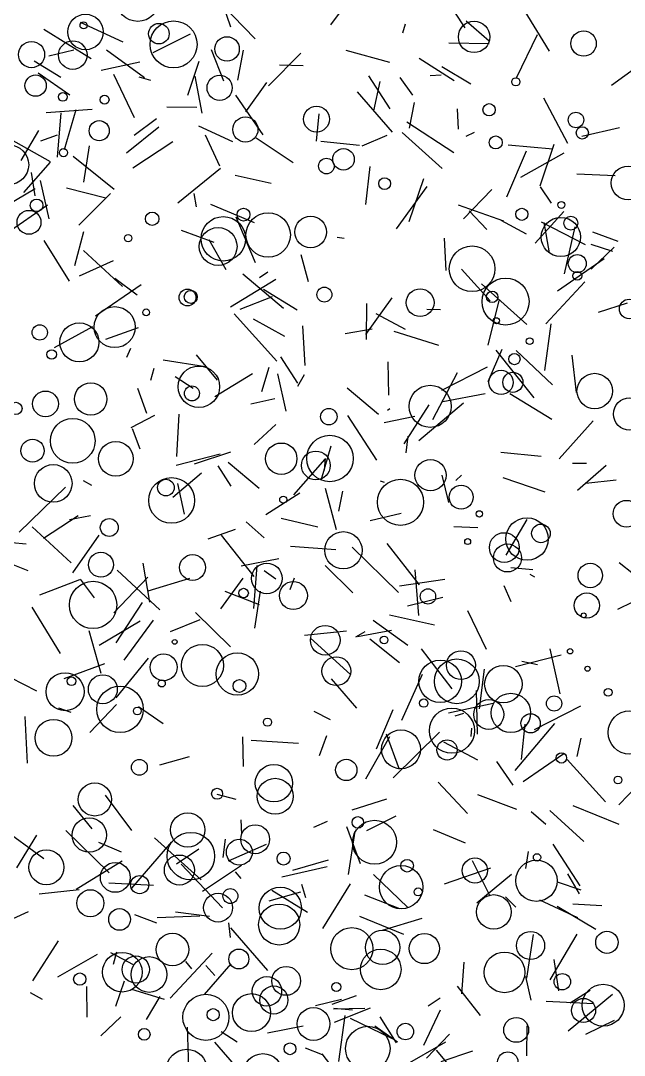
# Model space of a CAD drawing. Header units: millimetres. Extents: x -15 to 2017, y -16 to 2019.
# Drawn here: x 1556.1 to 1810.2, y 1297.8 to 1733.7 of the extents above; entities that cross this region are included whole.
import ezdxf

# ---------------------------------------------------------------- set-up
doc = ezdxf.new("R2010")
doc.units = ezdxf.units.MM

msp = doc.modelspace()

# ---------------------------------------------------------------- linework, layer by layer
at = {"color": 168}
for p, q in [((1699.81, 1749.99), (1686.54, 1731.88)), ((1709.18, 1539.13), (1707.49, 1539.71)), ((1776.89, 1535.12), (1759.18, 1541.15))]:
    msp.add_line(p, q, dxfattribs=at)
at = {"color": 163}
for p, q in [((1743.26, 1730.7), (1731.71, 1748.17)), ((1567.97, 1718.87), (1578.42, 1721.45)), ((1638.94, 1582.28), (1630.03, 1592.98))]:
    msp.add_line(p, q, dxfattribs=at)
at = {"color": 131}
for p, q in [((1654.79, 1725.99), (1640.78, 1740.51)), ((1622.72, 1567.89), (1621.65, 1550.02)), ((1644.63, 1537.52), (1639.17, 1546.19)), ((1695.78, 1316.81), (1687.85, 1317.52))]:
    msp.add_line(p, q, dxfattribs=at)
at = {"color": 244}
for p, q in [((1640.99, 1740.97), (1644.47, 1731.1)), ((1760.45, 1508.5), (1769.25, 1523.51)), ((1627.2, 1498.69), (1609.59, 1493.39)), ((1693.21, 1394.25), (1698.94, 1378.62))]:
    msp.add_line(p, q, dxfattribs=at)
at = {"color": 101}
for p, q in [((1766.8, 1740.02), (1778.56, 1720.9)), ((1796.04, 1639.58), (1805.26, 1636.57))]:
    msp.add_line(p, q, dxfattribs=at)
at = {"color": 141}
for p, q in [((1599.2, 1724.69), (1581.33, 1732.9)), ((1556.34, 1674.82), (1563.69, 1687.49))]:
    msp.add_line(p, q, dxfattribs=at)
at = {"color": 49}
msp.add_line((1716.94, 1728.64), (1718.09, 1732.43), dxfattribs=at)
at = {"color": 121}
for p, q in [((1743.66, 1733.61), (1753.3, 1725.14)), ((1640.53, 1516.88), (1654.26, 1499.48))]:
    msp.add_line(p, q, dxfattribs=at)
at = {"color": 91}
for p, q in [((1565.88, 1730.06), (1585.74, 1717.7)), ((1677.24, 1623.65), (1674.22, 1635.04)), ((1736.18, 1442.12), (1754.92, 1446.14))]:
    msp.add_line(p, q, dxfattribs=at)
at = {"color": 239}
for p, q in [((1611.88, 1720.31), (1627.63, 1728.12)), ((1802.27, 1404.65), (1786.13, 1422.49))]:
    msp.add_line(p, q, dxfattribs=at)
at = {"color": 236}
for p, q in [((1764.77, 1709.63), (1773.7, 1727.88)), ((1617.59, 1697.42), (1630.24, 1697.25))]:
    msp.add_line(p, q, dxfattribs=at)
at = {"color": 241}
for p, q in [((1582.6, 1722.94), (1581.97, 1723.92)), ((1693.49, 1579.07), (1706.7, 1567.96)), ((1730.23, 1479.01), (1711.28, 1483.26)), ((1571.66, 1330.93), (1588.45, 1340.48))]:
    msp.add_line(p, q, dxfattribs=at)
at = {"color": 181}
for p, q in [((1753.24, 1723.97), (1736.3, 1724.15)), ((1602.27, 1595.52), (1600.64, 1591.81))]:
    msp.add_line(p, q, dxfattribs=at)
at = {"color": 64}
for p, q in [((1592.24, 1721.41), (1608.2, 1709.81)), ((1603.29, 1671.68), (1620.18, 1682.75))]:
    msp.add_line(p, q, dxfattribs=at)
at = {"color": 230}
for p, q in [((1641.65, 1708.25), (1636.46, 1721.42)), ((1695.69, 1401.26), (1710.25, 1405.89))]:
    msp.add_line(p, q, dxfattribs=at)
at = {"color": 45}
for p, q in [((1649.74, 1721.23), (1647.29, 1708.7)), ((1790.51, 1535.86), (1802.55, 1546.43))]:
    msp.add_line(p, q, dxfattribs=at)
at = {"color": 188}
for p, q in [((1660.42, 1706.2), (1673.98, 1720.02)), ((1586.1, 1537.92), (1582.51, 1539.86)), ((1588.91, 1516.92), (1577.9, 1501.04))]:
    msp.add_line(p, q, dxfattribs=at)
at = {"color": 242}
for p, q in [((1692.96, 1721.34), (1711.38, 1716.28)), ((1663.51, 1624.63), (1644.43, 1612.93)), ((1705.99, 1548.61), (1693.76, 1567.29))]:
    msp.add_line(p, q, dxfattribs=at)
at = {"color": 126}
for p, q in [((1738.58, 1708.42), (1723.79, 1717.83)), ((1697.69, 1703.74), (1712.47, 1686.74))]:
    msp.add_line(p, q, dxfattribs=at)
at = {"color": 23}
for p, q in [((1804.8, 1706.59), (1822.72, 1719.62)), ((1580.9, 1626.14), (1595.14, 1632.62)), ((1712.28, 1616.89), (1701.22, 1601.52))]:
    msp.add_line(p, q, dxfattribs=at)
at = {"color": 48}
for p, q in [((1573.05, 1709.72), (1561.81, 1716.69)), ((1723.74, 1556.86), (1742.55, 1572.76)), ((1656.91, 1493.38), (1654.54, 1477.83)), ((1577.32, 1442.25), (1572.08, 1443.99))]:
    msp.add_line(p, q, dxfattribs=at)
at = {"color": 18}
for p, q in [((1589.92, 1712.88), (1606.26, 1716.35)), ((1563.43, 1711.71), (1576.81, 1702.48)), ((1629.35, 1710.37), (1632.3, 1694.75)), ((1769.14, 1330.3), (1771.9, 1348.77))]:
    msp.add_line(p, q, dxfattribs=at)
at = {"color": 39}
for p, q in [((1626.5, 1702.35), (1631.21, 1716.69)), ((1704.05, 1603.72), (1692.69, 1601.82)), ((1686.49, 1439.17), (1679.6, 1442.7))]:
    msp.add_line(p, q, dxfattribs=at)
at = {"color": 160}
for p, q in [((1665.01, 1715.05), (1674.95, 1714.82)), ((1549.94, 1505.67), (1559.12, 1502.08)), ((1618.98, 1321.82), (1636.62, 1340.9))]:
    msp.add_line(p, q, dxfattribs=at)
at = {"color": 212}
for p, q in [((1745.52, 1707), (1733.38, 1714.28)), ((1711.44, 1570.19), (1710.54, 1569.45)), ((1748.46, 1433.14), (1747.99, 1451.5))]:
    msp.add_line(p, q, dxfattribs=at)
at = {"color": 84}
for p, q in [((1595.2, 1711.17), (1603.89, 1692.88)), ((1602.94, 1368.28), (1619.78, 1387.68))]:
    msp.add_line(p, q, dxfattribs=at)
at = {"color": 7}
for p, q in [((1610.86, 1708.46), (1605.95, 1709.85)), ((1769.2, 1310.17), (1769.02, 1297.6))]:
    msp.add_line(p, q, dxfattribs=at)
at = {"color": 58}
for p, q in [((1702.44, 1710.5), (1711.48, 1696.49)), ((1657.61, 1577.46), (1660.74, 1587.79))]:
    msp.add_line(p, q, dxfattribs=at)
at = {"color": 243}
for p, q in [((1715.73, 1709.79), (1721.07, 1702.27)), ((1797.24, 1319.52), (1777.3, 1320.53))]:
    msp.add_line(p, q, dxfattribs=at)
at = {"color": 119}
msp.add_line((1728.5, 1710.59), (1733.1, 1710.87), dxfattribs=at)
at = {"color": 156}
msp.add_line((1659.56, 1707.63), (1650.66, 1695.23), dxfattribs=at)
at = {"color": 159}
for p, q in [((1704.73, 1695.77), (1707.44, 1708.12)), ((1676.78, 1357.93), (1661.86, 1367.28)), ((1688.5, 1291.21), (1682.98, 1298.49))]:
    msp.add_line(p, q, dxfattribs=at)
at = {"color": 172}
msp.add_line((1646.56, 1702.27), (1657.96, 1685.66), dxfattribs=at)
at = {"color": 196}
for p, q in [((1776.24, 1701.17), (1786.26, 1682.09)), ((1632.13, 1543.1), (1620.18, 1532.78)), ((1752.16, 1468.81), (1744.33, 1485.1))]:
    msp.add_line(p, q, dxfattribs=at)
at = {"color": 52}
for p, q in [((1566.87, 1695.03), (1586.24, 1696.44)), ((1740.23, 1656.07), (1759.39, 1649.43)), ((1633.88, 1587.89), (1616.01, 1590.67))]:
    msp.add_line(p, q, dxfattribs=at)
at = {"color": 161}
for p, q in [((1574.55, 1679.47), (1579.46, 1696.23)), ((1686.72, 1456.39), (1697.49, 1444.03))]:
    msp.add_line(p, q, dxfattribs=at)
at = {"color": 217}
for p, q in [((1721.79, 1699.18), (1719.64, 1688.47)), ((1695.63, 1511.88), (1715.13, 1492.84))]:
    msp.add_line(p, q, dxfattribs=at)
at = {"color": 124}
for p, q in [((1740.41, 1688.04), (1739.97, 1696.5)), ((1584.1, 1313.88), (1583.97, 1326.83))]:
    msp.add_line(p, q, dxfattribs=at)
at = {"color": 130}
msp.add_line((1573.05, 1694.89), (1571.46, 1676.26), dxfattribs=at)
at = {"color": 240}
for p, q in [((1613.23, 1692.31), (1603.82, 1685.35)), ((1778.73, 1635.92), (1776.42, 1648.6)), ((1671.09, 1533.96), (1684.27, 1548.93)), ((1771.62, 1502.35), (1762.37, 1503.14)), ((1644.46, 1469.94), (1629.62, 1484.36)), ((1675.78, 1301.01), (1683.05, 1298.11))]:
    msp.add_line(p, q, dxfattribs=at)
at = {"color": 123}
msp.add_line((1680.59, 1682.98), (1681.71, 1694.48), dxfattribs=at)
at = {"color": 215}
for p, q in [((1600.62, 1677.98), (1614.27, 1688.97)), ((1646.63, 1651.04), (1654.79, 1631.78)), ((1722.07, 1502.4), (1723.58, 1483.11))]:
    msp.add_line(p, q, dxfattribs=at)
at = {"color": 158}
for p, q in [((1630.94, 1689.44), (1645.2, 1682.79)), ((1701.6, 1599.39), (1701.8, 1614.48)), ((1680.21, 1318.81), (1691.12, 1321.47))]:
    msp.add_line(p, q, dxfattribs=at)
at = {"color": 25}
for p, q in [((1718.63, 1691.08), (1738.38, 1678.2)), ((1641.05, 1359.92), (1623.58, 1378.27))]:
    msp.add_line(p, q, dxfattribs=at)
at = {"color": 216}
for p, q in [((1808.15, 1688.5), (1792.38, 1684.93)), ((1689.27, 1642.54), (1692.3, 1642.02))]:
    msp.add_line(p, q, dxfattribs=at)
at = {"color": 148}
msp.add_line((1568.57, 1674.25), (1552, 1683.7), dxfattribs=at)
at = {"color": 104}
msp.add_line((1571.39, 1685.48), (1564.39, 1682.98), dxfattribs=at)
at = {"color": 107}
for p, q in [((1633.72, 1685.6), (1639.79, 1672.5)), ((1593.85, 1660.9), (1580.56, 1647.58)), ((1717.31, 1348.64), (1698.79, 1356.27))]:
    msp.add_line(p, q, dxfattribs=at)
at = {"color": 247}
for p, q in [((1670.8, 1673.78), (1655.19, 1684.18)), ((1653.92, 1608.06), (1667.19, 1600.76))]:
    msp.add_line(p, q, dxfattribs=at)
at = {"color": 193}
for p, q in [((1682.48, 1682.87), (1698.77, 1681.29)), ((1719.06, 1558.7), (1718.2, 1551.67)), ((1734.58, 1498.31), (1715.51, 1495.42)), ((1627.01, 1423.57), (1614.56, 1420.08))]:
    msp.add_line(p, q, dxfattribs=at)
at = {"color": 90}
for p, q in [((1699.88, 1680.99), (1710.42, 1685.46)), ((1694.82, 1370.12), (1683.09, 1351.28))]:
    msp.add_line(p, q, dxfattribs=at)
at = {"color": 56}
for p, q in [((1716.68, 1686.6), (1733.57, 1671.37)), ((1610.44, 1488.77), (1607.71, 1505.1)), ((1675.52, 1474.85), (1693.21, 1476.58)), ((1734.12, 1429.92), (1748.4, 1422.26)), ((1673.88, 1366.56), (1660.61, 1362.72))]:
    msp.add_line(p, q, dxfattribs=at)
at = {"color": 80}
for p, q in [((1747.01, 1686.6), (1743.53, 1684.85)), ((1734.38, 1642.03), (1734.99, 1628.39)), ((1659.95, 1307.29), (1675.04, 1310.25))]:
    msp.add_line(p, q, dxfattribs=at)
at = {"color": 192}
msp.add_line((1582.7, 1665.61), (1585.02, 1680.93), dxfattribs=at)
at = {"color": 167}
for p, q in [((1768.87, 1678.72), (1760.65, 1659.38)), ((1660.1, 1333.51), (1644.51, 1351.53))]:
    msp.add_line(p, q, dxfattribs=at)
at = {"color": 81}
for p, q in [((1761.35, 1681.36), (1780.17, 1679.69)), ((1729.78, 1392.95), (1743.22, 1387.34))]:
    msp.add_line(p, q, dxfattribs=at)
at = {"color": 134}
for p, q in [((1774.73, 1664.1), (1780.69, 1681.69)), ((1602.9, 1392.56), (1591.8, 1407.46)), ((1685.14, 1377.21), (1666.04, 1372.88))]:
    msp.add_line(p, q, dxfattribs=at)
at = {"color": 113}
for p, q in [((1557.4, 1661.31), (1568.65, 1674.05)), ((1580.88, 1498.1), (1564.01, 1491.7)), ((1748.16, 1362.11), (1762.69, 1374.15))]:
    msp.add_line(p, q, dxfattribs=at)
at = {"color": 204}
for p, q in [((1595.37, 1662.56), (1578.14, 1676.48)), ((1586.27, 1604.74), (1570.11, 1595.85)), ((1603.53, 1335.98), (1594.1, 1341.02))]:
    msp.add_line(p, q, dxfattribs=at)
at = {"color": 164}
for p, q in [((1784.69, 1677.86), (1766.55, 1667.63)), ((1788.09, 1592.8), (1789.88, 1577.03)), ((1565.24, 1321.33), (1560.19, 1324.13))]:
    msp.add_line(p, q, dxfattribs=at)
at = {"color": 88}
for p, q in [((1560.45, 1669.8), (1562, 1659.88)), ((1731.89, 1412.9), (1744.25, 1399.66))]:
    msp.add_line(p, q, dxfattribs=at)
at = {"color": 60}
for p, q in [((1640.25, 1671.45), (1622.24, 1656.81)), ((1658.59, 1502.02), (1663.47, 1498.6))]:
    msp.add_line(p, q, dxfattribs=at)
at = {"color": 180}
msp.add_line((1703.04, 1672.25), (1701.29, 1656.3), dxfattribs=at)
at = {"color": 198}
msp.add_line((1564.28, 1666.3), (1567.91, 1650.24), dxfattribs=at)
at = {"color": 69}
for p, q in [((1646.35, 1668.57), (1661.55, 1665.19)), ((1712.87, 1414.75), (1732.36, 1433.92))]:
    msp.add_line(p, q, dxfattribs=at)
at = {"color": 63}
for p, q in [((1719.62, 1649.06), (1725.86, 1667.22)), ((1691.5, 1535.51), (1689.94, 1527.09)), ((1581.05, 1498.45), (1587.01, 1490.53)), ((1764.97, 1401.31), (1748.56, 1407.5))]:
    msp.add_line(p, q, dxfattribs=at)
at = {"color": 195}
for p, q in [((1806.31, 1668.39), (1790.18, 1669)), ((1610.83, 1582.2), (1612.31, 1587.36)), ((1664.26, 1584.85), (1667.74, 1569.23)), ((1632.03, 1371.7), (1612.45, 1389.47))]:
    msp.add_line(p, q, dxfattribs=at)
at = {"color": 157}
msp.add_line((1562.2, 1662.9), (1542.87, 1651.39), dxfattribs=at)
at = {"color": 1}
for p, q in [((1591.93, 1658.86), (1575.38, 1663.16)), ((1675.48, 1584.43), (1672.67, 1579.54)), ((1712.75, 1443.29), (1705.76, 1426.84))]:
    msp.add_line(p, q, dxfattribs=at)
at = {"color": 27}
msp.add_line((1630.04, 1655.28), (1629.18, 1660.95), dxfattribs=at)
at = {"color": 177}
for p, q in [((1714.26, 1645.95), (1727.14, 1663.78)), ((1808.1, 1394.98), (1788.65, 1402.94))]:
    msp.add_line(p, q, dxfattribs=at)
at = {"color": 184}
for p, q in [((1754.48, 1662.57), (1742.51, 1650.23)), ((1605.18, 1618.02), (1595.68, 1625.09))]:
    msp.add_line(p, q, dxfattribs=at)
at = {"color": 59}
for p, q in [((1779.53, 1656.81), (1774.87, 1663.75)), ((1674.67, 1605.15), (1675.65, 1588.36)), ((1778.85, 1469.07), (1782.99, 1450.1))]:
    msp.add_line(p, q, dxfattribs=at)
at = {"color": 224}
for p, q in [((1636.04, 1656.4), (1654.38, 1648.6)), ((1672.72, 1581.04), (1665.6, 1592.08)), ((1625.1, 1525.82), (1622.24, 1538.78)), ((1719.05, 1360.13), (1704.6, 1373.92)), ((1602.71, 1325.63), (1616.47, 1321.47))]:
    msp.add_line(p, q, dxfattribs=at)
at = {"color": 155}
for p, q in [((1550.44, 1644.25), (1567.41, 1656.13)), ((1648.8, 1396.96), (1649.06, 1391.04))]:
    msp.add_line(p, q, dxfattribs=at)
at = {"color": 176}
for p, q in [((1744.89, 1653.64), (1752.28, 1645.69)), ((1588.78, 1387.61), (1598.41, 1383.51))]:
    msp.add_line(p, q, dxfattribs=at)
at = {"color": 251}
msp.add_line((1772.63, 1639.93), (1784.77, 1653.3), dxfattribs=at)
at = {"color": 171}
msp.add_line((1769.01, 1643.77), (1758.29, 1649.51), dxfattribs=at)
at = {"color": 226}
for p, q in [((1793.83, 1639.32), (1775.32, 1648.75)), ((1745.72, 1432.14), (1746.06, 1435.58)), ((1562.79, 1390.49), (1554.26, 1376.73)), ((1746.08, 1379.9), (1753.59, 1364.98))]:
    msp.add_line(p, q, dxfattribs=at)
at = {"color": 170}
for p, q in [((1578.87, 1630.6), (1582.66, 1644.85)), ((1799.37, 1610.86), (1811.47, 1614.86))]:
    msp.add_line(p, q, dxfattribs=at)
at = {"color": 85}
for p, q in [((1623.57, 1645.37), (1637.41, 1640.41)), ((1681.13, 1520.27), (1665.77, 1523.91))]:
    msp.add_line(p, q, dxfattribs=at)
at = {"color": 238}
for p, q in [((1789.3, 1646.9), (1784.83, 1627.08)), ((1733.86, 1573.26), (1751.63, 1576.62)), ((1762.5, 1488.8), (1759.57, 1495.58)), ((1656.68, 1487.63), (1642.1, 1493.24)), ((1715.57, 1418.2), (1710.11, 1433.14))]:
    msp.add_line(p, q, dxfattribs=at)
at = {"color": 151}
for p, q in [((1807.61, 1640.66), (1796.99, 1644.57)), ((1686.62, 1554.44), (1682.56, 1540.4)), ((1599.68, 1464.26), (1612.04, 1481.2))]:
    msp.add_line(p, q, dxfattribs=at)
at = {"color": 132}
for p, q in [((1576.57, 1624.02), (1565.92, 1641.06)), ((1733.36, 1578.09), (1752.62, 1587.91)), ((1626.86, 1292.85), (1626.33, 1309.72))]:
    msp.add_line(p, q, dxfattribs=at)
at = {"color": 38}
for p, q in [((1635.23, 1641.45), (1642.39, 1628.83)), ((1613.52, 1355.85), (1631.49, 1356.57))]:
    msp.add_line(p, q, dxfattribs=at)
at = {"color": 98}
for p, q in [((1582.5, 1636.83), (1598.88, 1621.71)), ((1543.81, 1461.03), (1562.75, 1451.37))]:
    msp.add_line(p, q, dxfattribs=at)
at = {"color": 221}
msp.add_line((1796.3, 1628.97), (1805.94, 1638.33), dxfattribs=at)
at = {"color": 182}
msp.add_line((1801.72, 1633.34), (1782.08, 1619.69), dxfattribs=at)
at = {"color": 11}
for p, q in [((1666.71, 1612.4), (1649.59, 1626.87)), ((1645.97, 1610.13), (1663.97, 1590.29))]:
    msp.add_line(p, q, dxfattribs=at)
at = {"color": 208}
for p, q in [((1660.09, 1627.75), (1656.61, 1625.39)), ((1715.69, 1359.45), (1700.94, 1365.28))]:
    msp.add_line(p, q, dxfattribs=at)
at = {"color": 110}
for p, q in [((1741.6, 1629.05), (1753.75, 1615.6)), ((1596.38, 1341.26), (1595.07, 1336.02))]:
    msp.add_line(p, q, dxfattribs=at)
at = {"color": 250}
for p, q in [((1606.86, 1622.41), (1587.58, 1609.16)), ((1614.68, 1485.49), (1596.68, 1502.15))]:
    msp.add_line(p, q, dxfattribs=at)
at = {"color": 234}
for p, q in [((1769.17, 1605.68), (1750.09, 1622.87)), ((1557.83, 1440.57), (1558.81, 1420.91)), ((1647.19, 1303.38), (1640.54, 1307.67))]:
    msp.add_line(p, q, dxfattribs=at)
at = {"color": 185}
for p, q in [((1793.52, 1623.65), (1777.1, 1605.98)), ((1669.64, 1512.36), (1688.78, 1510.88)), ((1609.08, 1312.86), (1614.84, 1322.59))]:
    msp.add_line(p, q, dxfattribs=at)
at = {"color": 62}
msp.add_line((1648.48, 1612.22), (1662.09, 1617.5), dxfattribs=at)
at = {"color": 78}
for p, q in [((1658.26, 1620.63), (1672.48, 1611.9)), ((1763.34, 1411.69), (1756.48, 1421.57))]:
    msp.add_line(p, q, dxfattribs=at)
at = {"color": 83}
for p, q in [((1752.93, 1596.97), (1757.47, 1615.8)), ((1805.28, 1323.44), (1786.49, 1308))]:
    msp.add_line(p, q, dxfattribs=at)
at = {"color": 128}
msp.add_line((1718.15, 1603.52), (1705.67, 1610.14), dxfattribs=at)
at = {"color": 254}
msp.add_line((1727, 1612.21), (1732.86, 1612.07), dxfattribs=at)
at = {"color": 73}
for p, q in [((1591.95, 1599.51), (1605.73, 1604.38)), ((1576.69, 1523.52), (1585.41, 1525.25))]:
    msp.add_line(p, q, dxfattribs=at)
at = {"color": 4}
for p, q in [((1776.67, 1586.36), (1779.39, 1606)), ((1772.53, 1499.26), (1770.57, 1500.42)), ((1692.58, 1314.52), (1689.87, 1295.22))]:
    msp.add_line(p, q, dxfattribs=at)
at = {"color": 136}
for p, q in [((1713.23, 1602.86), (1732, 1597.01)), ((1773.69, 1462.26), (1767, 1463.77))]:
    msp.add_line(p, q, dxfattribs=at)
at = {"color": 169}
for p, q in [((1758.59, 1595.14), (1752.72, 1581.54)), ((1637.66, 1303.4), (1647.8, 1291.7))]:
    msp.add_line(p, q, dxfattribs=at)
at = {"color": 9}
for p, q in [((1756.1, 1594.82), (1772.11, 1574.82)), ((1791.78, 1444.86), (1772.26, 1434.96))]:
    msp.add_line(p, q, dxfattribs=at)
at = {"color": 95}
msp.add_line((1764.61, 1594.68), (1780, 1580.34), dxfattribs=at)
at = {"color": 194}
for p, q in [((1710.58, 1589.92), (1710.97, 1575.86)), ((1790.38, 1423.69), (1791.97, 1431.49)), ((1696.7, 1392.3), (1693.92, 1373.94))]:
    msp.add_line(p, q, dxfattribs=at)
at = {"color": 153}
for p, q in [((1621.15, 1583.85), (1628.74, 1578.92)), ((1782.74, 1549.05), (1797.02, 1565.14)), ((1703.05, 1473.32), (1715.54, 1463.25))]:
    msp.add_line(p, q, dxfattribs=at)
at = {"color": 94}
msp.add_line((1637.79, 1575.37), (1653.72, 1585.03), dxfattribs=at)
at = {"color": 187}
msp.add_line((1739.85, 1585.4), (1729.39, 1565.49), dxfattribs=at)
at = {"color": 140}
for p, q in [((1609.17, 1568.15), (1605.42, 1578.68)), ((1766.87, 1422.46), (1768.4, 1437.25)), ((1712.39, 1304.89), (1694.98, 1313.29))]:
    msp.add_line(p, q, dxfattribs=at)
at = {"color": 255}
for p, q in [((1663.13, 1574.36), (1653.03, 1572.16)), ((1684.33, 1549.19), (1683.78, 1544.32)), ((1673.6, 1534.63), (1659.32, 1525.5))]:
    msp.add_line(p, q, dxfattribs=at)
at = {"color": 67}
for p, q in [((1779.62, 1565.66), (1762.05, 1576.53)), ((1712.23, 1476.71), (1697.83, 1474.11))]:
    msp.add_line(p, q, dxfattribs=at)
at = {"color": 133}
for p, q in [((1717.49, 1555.48), (1727.99, 1571.9)), ((1808.01, 1505.37), (1822.06, 1494.28)), ((1646.38, 1375.11), (1648.72, 1372.34)), ((1731, 1299.91), (1745.52, 1282.62))]:
    msp.add_line(p, q, dxfattribs=at)
at = {"color": 129}
for p, q in [((1612.48, 1567.35), (1602.46, 1562.11)), ((1714.04, 1398.52), (1701.73, 1392.33))]:
    msp.add_line(p, q, dxfattribs=at)
at = {"color": 14}
for p, q in [((1721.94, 1566.99), (1709.13, 1564.31)), ((1631.52, 1481.21), (1618.95, 1476.24)), ((1790.23, 1348.83), (1778.88, 1329.65))]:
    msp.add_line(p, q, dxfattribs=at)
at = {"color": 201}
for p, q in [((1606.33, 1553.24), (1603.16, 1561.81)), ((1742.67, 1336.99), (1741.61, 1323.72))]:
    msp.add_line(p, q, dxfattribs=at)
at = {"color": 175}
msp.add_line((1663.49, 1563.59), (1654.33, 1555.13), dxfattribs=at)
at = {"color": 10}
for p, q in [((1644.41, 1551.92), (1629.07, 1546.8)), ((1656.53, 1536.63), (1643.4, 1547.54))]:
    msp.add_line(p, q, dxfattribs=at)
at = {"color": 5}
msp.add_line((1775.23, 1550.12), (1758.26, 1551.75), dxfattribs=at)
at = {"color": 86}
msp.add_line((1640.04, 1551.12), (1621.6, 1546.36), dxfattribs=at)
at = {"color": 199}
for p, q in [((1788.44, 1547.28), (1794.25, 1547.31)), ((1781.98, 1360.64), (1798.16, 1350.89))]:
    msp.add_line(p, q, dxfattribs=at)
at = {"color": 249}
msp.add_line((1736.27, 1530.74), (1733.56, 1542.23), dxfattribs=at)
at = {"color": 108}
for p, q in [((1739.33, 1539.98), (1741.69, 1542.26)), ((1751.22, 1460.52), (1749.09, 1443.83))]:
    msp.add_line(p, q, dxfattribs=at)
at = {"color": 2}
msp.add_line((1794, 1538.79), (1806.8, 1540.21), dxfattribs=at)
at = {"color": 235}
for p, q in [((1574.92, 1537.13), (1555.44, 1518.16)), ((1684.25, 1536.73), (1688.96, 1519.35)), ((1685.48, 1380.09), (1670.56, 1375.65))]:
    msp.add_line(p, q, dxfattribs=at)
at = {"color": 15}
for p, q in [((1716.22, 1526.07), (1703.14, 1523.04)), ((1577.32, 1505.32), (1560.94, 1520.51)), ((1807.4, 1485.81), (1823.7, 1493.71))]:
    msp.add_line(p, q, dxfattribs=at)
at = {"color": 203}
msp.add_line((1580.27, 1525.12), (1565.62, 1515.57), dxfattribs=at)
at = {"color": 19}
msp.add_line((1658.52, 1515.75), (1651, 1522.53), dxfattribs=at)
at = {"color": 29}
for p, q in [((1646.33, 1519.34), (1634.81, 1515.24)), ((1654.17, 1486.03), (1655.67, 1504.18)), ((1671.22, 1498.82), (1669.34, 1493.85)), ((1703.2, 1317.73), (1687.98, 1311.6))]:
    msp.add_line(p, q, dxfattribs=at)
at = {"color": 231}
for p, q in [((1738.41, 1520.56), (1748.59, 1520.16)), ((1791.99, 1367.4), (1782.06, 1370.82))]:
    msp.add_line(p, q, dxfattribs=at)
at = {"color": 118}
for p, q in [((1539.93, 1514.95), (1558.38, 1513.3)), ((1593.38, 1374.66), (1575.1, 1392.54))]:
    msp.add_line(p, q, dxfattribs=at)
at = {"color": 71}
msp.add_line((1710.25, 1513.44), (1723.78, 1496.06), dxfattribs=at)
at = {"color": 68}
msp.add_line((1648.94, 1504.06), (1664.72, 1507.18), dxfattribs=at)
at = {"color": 174}
for p, q in [((1695.93, 1492.58), (1684.2, 1504.21)), ((1749.72, 1314.54), (1739.98, 1326.99))]:
    msp.add_line(p, q, dxfattribs=at)
at = {"color": 28}
for p, q in [((1609.59, 1499.22), (1595.3, 1484.2)), ((1560.82, 1486.66), (1572.75, 1467.15)), ((1780.83, 1437.6), (1764.07, 1417.83)), ((1625.47, 1337.28), (1627.94, 1334.29))]:
    msp.add_line(p, q, dxfattribs=at)
at = {"color": 144}
msp.add_line((1649.65, 1498.78), (1640.22, 1485.9), dxfattribs=at)
at = {"color": 179}
for p, q in [((1733.85, 1490.71), (1718.87, 1487.09)), ((1716.5, 1439.06), (1725.24, 1458.33)), ((1673.08, 1429.14), (1653.14, 1430.48))]:
    msp.add_line(p, q, dxfattribs=at)
at = {"color": 41}
for p, q in [((1607.28, 1488.56), (1596.18, 1471.53)), ((1732.69, 1321.9), (1727.56, 1318.5))]:
    msp.add_line(p, q, dxfattribs=at)
at = {"color": 57}
msp.add_line((1606.33, 1480.75), (1589.09, 1470.4), dxfattribs=at)
at = {"color": 66}
msp.add_line((1719.03, 1470.5), (1704.47, 1481.03), dxfattribs=at)
at = {"color": 142}
msp.add_line((1590.03, 1458.65), (1584.96, 1476.63), dxfattribs=at)
at = {"color": 35}
msp.add_line((1678.02, 1473.48), (1694.93, 1458.23), dxfattribs=at)
at = {"color": 75}
msp.add_line((1697.23, 1474.16), (1701.07, 1476.33), dxfattribs=at)
at = {"color": 20}
msp.add_line((1737.73, 1452.15), (1724.76, 1469.12), dxfattribs=at)
at = {"color": 252}
msp.add_line((1596.28, 1448.36), (1609.9, 1465.14), dxfattribs=at)
at = {"color": 186}
for p, q in [((1783.59, 1466.38), (1764.45, 1461.49)), ((1578.05, 1403.11), (1586, 1393.29))]:
    msp.add_line(p, q, dxfattribs=at)
at = {"color": 248}
msp.add_line((1574.42, 1456.61), (1591.46, 1462.82), dxfattribs=at)
at = {"color": 210}
msp.add_line((1596.44, 1445.67), (1585.15, 1433.85), dxfattribs=at)
at = {"color": 53}
for p, q in [((1605.63, 1444.83), (1616.1, 1437.64)), ((1784.71, 1424.82), (1767.63, 1412.97)), ((1580.68, 1367.57), (1563.86, 1365.73))]:
    msp.add_line(p, q, dxfattribs=at)
at = {"color": 165}
msp.add_line((1742.56, 1441.79), (1738.8, 1440.69), dxfattribs=at)
at = {"color": 34}
for p, q in [((1649.43, 1431.94), (1649.76, 1419.5)), ((1795.8, 1325.05), (1787.38, 1319.82))]:
    msp.add_line(p, q, dxfattribs=at)
at = {"color": 191}
msp.add_line((1681.94, 1424.1), (1684.95, 1432.52), dxfattribs=at)
at = {"color": 218}
for p, q in [((1701.38, 1414.27), (1711.43, 1432.18)), ((1646.82, 1405.53), (1638.8, 1407.62)), ((1687.2, 1319.32), (1697.39, 1322.97))]:
    msp.add_line(p, q, dxfattribs=at)
at = {"color": 33}
msp.add_line((1807.86, 1403.33), (1827.13, 1423.25), dxfattribs=at)
at = {"color": 76}
msp.add_line((1770.95, 1400.51), (1777.15, 1395.13), dxfattribs=at)
at = {"color": 232}
msp.add_line((1793.19, 1387.83), (1778.81, 1400.95), dxfattribs=at)
at = {"color": 122}
msp.add_line((1685.14, 1396.33), (1679.29, 1393.73), dxfattribs=at)
at = {"color": 87}
msp.add_line((1565.84, 1380.54), (1547.41, 1394.01), dxfattribs=at)
at = {"color": 125}
for p, q in [((1642.18, 1388.84), (1641.17, 1381.16)), ((1800.73, 1360.78), (1788.58, 1361.48))]:
    msp.add_line(p, q, dxfattribs=at)
at = {"color": 237}
msp.add_line((1643.62, 1379.77), (1659.52, 1386.7), dxfattribs=at)
at = {"color": 206}
msp.add_line((1780.17, 1386.73), (1791.47, 1369.21), dxfattribs=at)
at = {"color": 6}
msp.add_line((1621.69, 1378.41), (1631.07, 1384.73), dxfattribs=at)
at = {"color": 200}
for p, q in [((1769.71, 1383.66), (1768.53, 1376.51)), ((1726.97, 1296.57), (1736.59, 1306.71))]:
    msp.add_line(p, q, dxfattribs=at)
at = {"color": 229}
msp.add_line((1579.49, 1367.87), (1598.74, 1379.7), dxfattribs=at)
at = {"color": 112}
msp.add_line((1632.64, 1366.97), (1648.98, 1377.94), dxfattribs=at)
at = {"color": 26}
msp.add_line((1753.83, 1376.68), (1734.38, 1369.97), dxfattribs=at)
at = {"color": 225}
msp.add_line((1786.24, 1374.32), (1791.23, 1365.8), dxfattribs=at)
at = {"color": 46}
msp.add_line((1593.23, 1370.49), (1611.97, 1369.46), dxfattribs=at)
at = {"color": 16}
msp.add_line((1674.32, 1369.9), (1676.05, 1364.35), dxfattribs=at)
at = {"color": 89}
msp.add_line((1764.56, 1360.24), (1760.23, 1364.63), dxfattribs=at)
at = {"color": 12}
msp.add_line((1790.61, 1355.74), (1774.7, 1363.22), dxfattribs=at)
at = {"color": 197}
msp.add_line((1559.25, 1358.27), (1539.62, 1349.36), dxfattribs=at)
at = {"color": 147}
for p, q in [((1613.43, 1353.53), (1604.14, 1357)), ((1733.1, 1295.18), (1746.49, 1299.71))]:
    msp.add_line(p, q, dxfattribs=at)
at = {"color": 51}
msp.add_line((1635.57, 1356.31), (1621.24, 1358.1), dxfattribs=at)
at = {"color": 77}
for p, q in [((1644.4, 1347.47), (1643.74, 1353.67)), ((1805.98, 1312.43), (1793.83, 1306.57))]:
    msp.add_line(p, q, dxfattribs=at)
at = {"color": 61}
msp.add_line((1725.02, 1355.44), (1708.23, 1350.33), dxfattribs=at)
at = {"color": 109}
msp.add_line((1561.19, 1329.16), (1572.01, 1346.1), dxfattribs=at)
at = {"color": 17}
msp.add_line((1782.6, 1325.02), (1780.72, 1338.15), dxfattribs=at)
at = {"color": 92}
msp.add_line((1644.57, 1336.39), (1633.29, 1323.41), dxfattribs=at)
at = {"color": 82}
for p, q in [((1633.99, 1335.61), (1637.84, 1331.41)), ((1725.8, 1302.02), (1732.84, 1316.98))]:
    msp.add_line(p, q, dxfattribs=at)
at = {"color": 253}
msp.add_line((1768.62, 1330.96), (1770.82, 1321.02), dxfattribs=at)
at = {"color": 102}
msp.add_line((1599.62, 1329), (1596.01, 1318.32), dxfattribs=at)
at = {"color": 150}
msp.add_line((1687.71, 1317.44), (1700.95, 1317.64), dxfattribs=at)
at = {"color": 223}
msp.add_line((1598.26, 1314.05), (1589.86, 1305.98), dxfattribs=at)
at = {"color": 139}
msp.add_line((1714.3, 1303.01), (1707.38, 1314.01), dxfattribs=at)
at = {"color": 173}
msp.add_line((1705.15, 1310.21), (1714.65, 1303.52), dxfattribs=at)
at = {"color": 47}
msp.add_line((1734.93, 1303.41), (1716.8, 1292.94), dxfattribs=at)
at = {"color": 44}
for centre, radius in [((1605.35, 1742.37), 8.98), ((1648.14, 1383.37), 5.46)]:
    msp.add_circle(centre, radius, dxfattribs=at)
at = {"color": 37}
msp.add_circle((1583.37, 1728.93), 7.46, dxfattribs=at)
at = {"color": 240}
msp.add_circle((1582.55, 1731.71), 1.49, dxfattribs=at)
at = {"color": 249}
msp.add_circle((1614.25, 1728.2), 4.33, dxfattribs=at)
at = {"color": 139}
for centre, radius in [((1620.45, 1723.7), 9.88), ((1628.45, 1503.32), 5.45), ((1597.68, 1355.05), 4.56)]:
    msp.add_circle(centre, radius, dxfattribs=at)
at = {"color": 135}
for centre, radius in [((1746.94, 1726.84), 6.61), ((1770.72, 1344.06), 5.93)]:
    msp.add_circle(centre, radius, dxfattribs=at)
at = {"color": 140}
msp.add_circle((1642.97, 1721.79), 5.14, dxfattribs=at)
at = {"color": 67}
for centre, radius in [((1793.05, 1724.05), 5.34), ((1794.42, 1487.31), 5.27), ((1803.39, 1450.71), 1.64)]:
    msp.add_circle(centre, radius, dxfattribs=at)
at = {"color": 183}
msp.add_circle((1560.65, 1719.41), 5.52, dxfattribs=at)
at = {"color": 248}
msp.add_circle((1578.01, 1719.19), 6.02, dxfattribs=at)
at = {"color": 213}
for centre, radius in [((1562.35, 1706.32), 4.49), ((1744.26, 1514.23), 1.24), ((1688.98, 1326.59), 1.86), ((1658.07, 1290.4), 8.11)]:
    msp.add_circle(centre, radius, dxfattribs=at)
at = {"color": 51}
for centre, radius in [((1639.84, 1705.39), 5.3), ((1790.41, 1631.35), 3.79)]:
    msp.add_circle(centre, radius, dxfattribs=at)
at = {"color": 102}
for centre, radius in [((1764.52, 1707.95), 1.73), ((1660.26, 1643.42), 9.36)]:
    msp.add_circle(centre, radius, dxfattribs=at)
at = {"color": 230}
for centre, radius in [((1573.81, 1701.57), 1.84), ((1802.89, 1345.41), 4.72)]:
    msp.add_circle(centre, radius, dxfattribs=at)
at = {"color": 32}
msp.add_circle((1591.39, 1700.41), 1.87, dxfattribs=at)
at = {"color": 212}
for centre, radius in [((1680.61, 1692.21), 5.45), ((1649.91, 1492.55), 2.01)]:
    msp.add_circle(centre, radius, dxfattribs=at)
at = {"color": 175}
msp.add_circle((1753.29, 1696.15), 2.59, dxfattribs=at)
at = {"color": 251}
for centre, radius in [((1589.14, 1687.34), 4.24), ((1678.19, 1644.65), 6.66), ((1735.57, 1426.45), 4.26)]:
    msp.add_circle(centre, radius, dxfattribs=at)
at = {"color": 160}
msp.add_circle((1650.68, 1687.85), 5.28, dxfattribs=at)
at = {"color": 163}
for centre, radius in [((1789.85, 1691.87), 3.26), ((1767.04, 1652.12), 2.55)]:
    msp.add_circle(centre, radius, dxfattribs=at)
at = {"color": 166}
for centre, radius in [((1792.52, 1686.42), 2.58), ((1746.12, 1629.15), 9.62)]:
    msp.add_circle(centre, radius, dxfattribs=at)
at = {"color": 244}
for centre, radius in [((1756.07, 1682.38), 2.73), ((1617.24, 1536.97), 3.5)]:
    msp.add_circle(centre, radius, dxfattribs=at)
at = {"color": 223}
for centre, radius in [((1551.06, 1672.99), 8.39), ((1626.41, 1392.75), 7.24)]:
    msp.add_circle(centre, radius, dxfattribs=at)
at = {"color": 143}
for centre, radius in [((1574.09, 1678.11), 1.73), ((1569.77, 1538.75), 7.93)]:
    msp.add_circle(centre, radius, dxfattribs=at)
at = {"color": 191}
msp.add_circle((1691.98, 1675.29), 4.55, dxfattribs=at)
at = {"color": 122}
for centre, radius in [((1684.77, 1672.43), 3.28), ((1632.59, 1462.06), 8.87)]:
    msp.add_circle(centre, radius, dxfattribs=at)
at = {"color": 88}
for centre, radius in [((1811.84, 1665.32), 7.15), ((1606.05, 1419.13), 3.33)]:
    msp.add_circle(centre, radius, dxfattribs=at)
at = {"color": 193}
for centre, radius in [((1709.27, 1665.06), 2.48), ((1795.85, 1499.96), 5.14)]:
    msp.add_circle(centre, radius, dxfattribs=at)
at = {"color": 222}
for centre, radius in [((1562.77, 1655.89), 2.65), ((1770.36, 1598.65), 1.42)]:
    msp.add_circle(centre, radius, dxfattribs=at)
at = {"color": 149}
msp.add_circle((1783.71, 1656.06), 1.47, dxfattribs=at)
at = {"color": 76}
msp.add_circle((1559.58, 1648.74), 5.03, dxfattribs=at)
at = {"color": 158}
for centre, radius in [((1611.42, 1650.24), 2.83), ((1728.46, 1571.21), 8.87)]:
    msp.add_circle(centre, radius, dxfattribs=at)
at = {"color": 59}
for centre, radius in [((1649.89, 1651.97), 2.71), ((1628.17, 1576.65), 3.16)]:
    msp.add_circle(centre, radius, dxfattribs=at)
at = {"color": 77}
for centre, radius in [((1641.38, 1641.8), 9.36), ((1707.66, 1333.99), 8.54), ((1702.21, 1300.66), 9.36)]:
    msp.add_circle(centre, radius, dxfattribs=at)
at = {"color": 93}
for centre, radius in [((1783.46, 1642.56), 8.27), ((1589.85, 1504.49), 5.25), ((1615.49, 1454.47), 1.48), ((1605.18, 1442.88), 1.63)]:
    msp.add_circle(centre, radius, dxfattribs=at)
at = {"color": 190}
for centre, radius in [((1787.69, 1648.37), 2.95), ((1793.09, 1483.17), 1.06), ((1616.25, 1461.29), 5.66), ((1637.1, 1314.93), 2.54)]:
    msp.add_circle(centre, radius, dxfattribs=at)
at = {"color": 13}
for centre, radius in [((1601.33, 1642.08), 1.53), ((1708.42, 1343.24), 7.23)]:
    msp.add_circle(centre, radius, dxfattribs=at)
at = {"color": 232}
msp.add_circle((1639.19, 1638.56), 7.96, dxfattribs=at)
at = {"color": 52}
msp.add_circle((1790.43, 1626.2), 1.86, dxfattribs=at)
at = {"color": 58}
msp.add_circle((1760.2, 1615.35), 9.91, dxfattribs=at)
at = {"color": 201}
msp.add_circle((1626.32, 1617.07), 3.56, dxfattribs=at)
at = {"color": 150}
msp.add_circle((1627.68, 1617.34), 2.73, dxfattribs=at)
at = {"color": 219}
msp.add_circle((1683.92, 1618.3), 3.15, dxfattribs=at)
at = {"color": 203}
msp.add_circle((1724.24, 1614.89), 5.84, dxfattribs=at)
at = {"color": 227}
for centre, radius in [((1754.59, 1617.32), 2.41), ((1737.62, 1434.58), 9.5), ((1608.09, 1306.64), 2.48)]:
    msp.add_circle(centre, radius, dxfattribs=at)
at = {"color": 199}
msp.add_circle((1595.65, 1604.59), 8.64, dxfattribs=at)
at = {"color": 178}
msp.add_circle((1812.22, 1612.25), 4.1, dxfattribs=at)
at = {"color": 63}
for centre, radius in [((1608.9, 1610.8), 1.43), ((1619.97, 1342.33), 6.87)]:
    msp.add_circle(centre, radius, dxfattribs=at)
at = {"color": 162}
for centre, radius in [((1756.37, 1607.29), 1.28), ((1747.29, 1375.65), 5.29), ((1755.25, 1358.2), 7.29)]:
    msp.add_circle(centre, radius, dxfattribs=at)
at = {"color": 24}
msp.add_circle((1564.1, 1602.34), 3.23, dxfattribs=at)
at = {"color": 136}
msp.add_circle((1580.79, 1598.16), 8.21, dxfattribs=at)
at = {"color": 154}
msp.add_circle((1569.13, 1593.07), 2, dxfattribs=at)
at = {"color": 192}
msp.add_circle((1763.94, 1591.12), 2.39, dxfattribs=at)
at = {"color": 55}
for centre, radius in [((1631.11, 1579.48), 8.73), ((1695.46, 1342.74), 8.86)]:
    msp.add_circle(centre, radius, dxfattribs=at)
at = {"color": 182}
for centre, radius in [((1758.31, 1581.29), 5.1), ((1679.36, 1311.02), 6.91)]:
    msp.add_circle(centre, radius, dxfattribs=at)
at = {"color": 66}
for centre, radius in [((1763.3, 1581.34), 4.24), ((1787.38, 1468.01), 1.13)]:
    msp.add_circle(centre, radius, dxfattribs=at)
at = {"color": 75}
msp.add_circle((1797.74, 1577.66), 7.47, dxfattribs=at)
at = {"color": 133}
for centre, radius in [((1585.57, 1574.29), 6.82), ((1660, 1438.17), 1.71)]:
    msp.add_circle(centre, radius, dxfattribs=at)
at = {"color": 40}
for centre, radius in [((1566.52, 1572.25), 5.42), ((1769.25, 1515.34), 8.96)]:
    msp.add_circle(centre, radius, dxfattribs=at)
at = {"color": 116}
msp.add_circle((1812.44, 1567.99), 6.83, dxfattribs=at)
at = {"color": 78}
msp.add_circle((1554.06, 1570.33), 2.61, dxfattribs=at)
at = {"color": 111}
msp.add_circle((1685.81, 1566.86), 3.45, dxfattribs=at)
at = {"color": 231}
for centre, radius in [((1578, 1556.68), 9.41), ((1794.7, 1460.68), 1.06)]:
    msp.add_circle(centre, radius, dxfattribs=at)
at = {"color": 145}
msp.add_circle((1561.06, 1552.54), 4.87, dxfattribs=at)
at = {"color": 118}
msp.add_circle((1596.14, 1549.12), 7.34, dxfattribs=at)
at = {"color": 38}
for centre, radius in [((1686.27, 1549.26), 9.78), ((1670.89, 1491.52), 5.9)]:
    msp.add_circle(centre, radius, dxfattribs=at)
at = {"color": 14}
msp.add_circle((1665.78, 1549.16), 6.61, dxfattribs=at)
at = {"color": 23}
for centre, radius in [((1680.35, 1546.3), 6.05), ((1566.92, 1377.03), 7.35)]:
    msp.add_circle(centre, radius, dxfattribs=at)
at = {"color": 188}
msp.add_circle((1728.6, 1542.21), 6.57, dxfattribs=at)
at = {"color": 174}
msp.add_circle((1619.6, 1531.57), 9.64, dxfattribs=at)
at = {"color": 48}
msp.add_circle((1715.96, 1530.79), 9.73, dxfattribs=at)
at = {"color": 196}
msp.add_circle((1741.5, 1532.93), 5.06, dxfattribs=at)
at = {"color": 20}
msp.add_circle((1666.61, 1531.91), 1.49, dxfattribs=at)
at = {"color": 31}
msp.add_circle((1811.12, 1525.96), 5.64, dxfattribs=at)
at = {"color": 15}
msp.add_circle((1749.18, 1525.92), 1.34, dxfattribs=at)
at = {"color": 237}
msp.add_circle((1593.37, 1520.17), 3.77, dxfattribs=at)
at = {"color": 125}
msp.add_circle((1775.09, 1517.69), 3.92, dxfattribs=at)
at = {"color": 233}
msp.add_circle((1691.94, 1510.57), 7.85, dxfattribs=at)
at = {"color": 101}
for centre, radius in [((1759.67, 1511.71), 6.28), ((1753.14, 1441.39), 6.3)]:
    msp.add_circle(centre, radius, dxfattribs=at)
at = {"color": 84}
for centre, radius in [((1761.01, 1507.33), 5.9), ((1784.1, 1328.81), 3.46)]:
    msp.add_circle(centre, radius, dxfattribs=at)
at = {"color": 171}
for centre, radius in [((1659.72, 1498.72), 6.43), ((1773.2, 1371.35), 8.7)]:
    msp.add_circle(centre, radius, dxfattribs=at)
at = {"color": 117}
for centre, radius in [((1586.56, 1487.55), 9.95), ((1666.73, 1380.7), 2.74)]:
    msp.add_circle(centre, radius, dxfattribs=at)
at = {"color": 218}
msp.add_circle((1727.54, 1491.13), 3.23, dxfattribs=at)
at = {"color": 210}
msp.add_circle((1684.29, 1472.68), 6.23, dxfattribs=at)
at = {"color": 89}
for centre, radius in [((1709.07, 1472.78), 1.62), ((1726.03, 1342.79), 6.37)]:
    msp.add_circle(centre, radius, dxfattribs=at)
at = {"color": 239}
msp.add_circle((1620.93, 1471.97), 1.01, dxfattribs=at)
at = {"color": 130}
msp.add_circle((1647.3, 1458.46), 8.94, dxfattribs=at)
at = {"color": 49}
msp.add_circle((1688.95, 1459.63), 6.05, dxfattribs=at)
at = {"color": 165}
msp.add_circle((1739.67, 1455.35), 9.43, dxfattribs=at)
at = {"color": 56}
for centre, radius in [((1741.43, 1462.18), 6.08), ((1723.4, 1366.66), 1.67)]:
    msp.add_circle(centre, radius, dxfattribs=at)
at = {"color": 105}
for centre, radius in [((1732.67, 1455.37), 8.96), ((1569.92, 1431.53), 7.75), ((1644.35, 1364.9), 3.15)]:
    msp.add_circle(centre, radius, dxfattribs=at)
at = {"color": 226}
msp.add_circle((1759.28, 1454.16), 7.89, dxfattribs=at)
at = {"color": 100}
msp.add_circle((1574.77, 1451), 8, dxfattribs=at)
at = {"color": 236}
msp.add_circle((1577.49, 1455.39), 1.84, dxfattribs=at)
at = {"color": 131}
msp.add_circle((1590.66, 1452.02), 6.1, dxfattribs=at)
at = {"color": 47}
for centre, radius in [((1648.18, 1453.42), 2.7), ((1634.06, 1313.82), 9.71)]:
    msp.add_circle(centre, radius, dxfattribs=at)
at = {"color": 179}
msp.add_circle((1597.91, 1443.59), 9.79, dxfattribs=at)
at = {"color": 43}
for centre, radius in [((1725.77, 1446.18), 1.75), ((1587.29, 1405.61), 6.98)]:
    msp.add_circle(centre, radius, dxfattribs=at)
at = {"color": 181}
msp.add_circle((1762.47, 1442.04), 8.29, dxfattribs=at)
at = {"color": 115}
msp.add_circle((1780.64, 1446.03), 3.2, dxfattribs=at)
at = {"color": 195}
msp.add_circle((1812.47, 1433.81), 9.11, dxfattribs=at)
at = {"color": 142}
for centre, radius in [((1770.76, 1437.67), 4.06), ((1665.36, 1359.81), 8.88)]:
    msp.add_circle(centre, radius, dxfattribs=at)
at = {"color": 36}
msp.add_circle((1716.18, 1426.71), 8.2, dxfattribs=at)
at = {"color": 187}
for centre, radius in [((1693.12, 1418.04), 4.5), ((1662.65, 1321.11), 5.92)]:
    msp.add_circle(centre, radius, dxfattribs=at)
at = {"color": 242}
msp.add_circle((1783.72, 1423.08), 2.18, dxfattribs=at)
at = {"color": 25}
msp.add_circle((1662.69, 1412.45), 7.87, dxfattribs=at)
at = {"color": 185}
msp.add_circle((1663.23, 1406.93), 7.57, dxfattribs=at)
at = {"color": 147}
msp.add_circle((1807.53, 1413.78), 1.63, dxfattribs=at)
at = {"color": 2}
for centre, radius in [((1638.77, 1407.98), 2.32), ((1606.18, 1369.72), 3.83)]:
    msp.add_circle(centre, radius, dxfattribs=at)
at = {"color": 35}
msp.add_circle((1584.94, 1390.58), 7.23, dxfattribs=at)
at = {"color": 202}
msp.add_circle((1654.8, 1388.83), 6.07, dxfattribs=at)
at = {"color": 225}
for centre, radius in [((1697.99, 1395.94), 2.43), ((1585.39, 1361.87), 5.71)]:
    msp.add_circle(centre, radius, dxfattribs=at)
at = {"color": 208}
msp.add_circle((1705.06, 1387.58), 9.25, dxfattribs=at)
at = {"color": 21}
msp.add_circle((1627.73, 1381.72), 10, dxfattribs=at)
at = {"color": 53}
msp.add_circle((1622.9, 1375.85), 6.34, dxfattribs=at)
at = {"color": 255}
msp.add_circle((1773.45, 1381.2), 1.55, dxfattribs=at)
at = {"color": 113}
for centre, radius in [((1595.9, 1372.77), 6.29), ((1669.45, 1300.56), 2.49)]:
    msp.add_circle(centre, radius, dxfattribs=at)
at = {"color": 132}
msp.add_circle((1716.24, 1368.65), 9.15, dxfattribs=at)
at = {"color": 103}
msp.add_circle((1718.77, 1377.67), 2.66, dxfattribs=at)
at = {"color": 80}
for centre, radius in [((1639.16, 1360.01), 6.09), ((1801.31, 1318.9), 8.83)]:
    msp.add_circle(centre, radius, dxfattribs=at)
at = {"color": 97}
msp.add_circle((1664.9, 1352.9), 8.65, dxfattribs=at)
at = {"color": 120}
for centre, radius in [((1647.92, 1338.38), 4.2), ((1604.53, 1333.96), 5.71)]:
    msp.add_circle(centre, radius, dxfattribs=at)
at = {"color": 205}
msp.add_circle((1598.85, 1332.82), 8.35, dxfattribs=at)
at = {"color": 81}
msp.add_circle((1610.15, 1331.86), 7.52, dxfattribs=at)
at = {"color": 180}
msp.add_circle((1759.74, 1332.75), 8.58, dxfattribs=at)
at = {"color": 138}
for centre, radius in [((1667.83, 1329.15), 6.07), ((1764.68, 1308.52), 5.24)]:
    msp.add_circle(centre, radius, dxfattribs=at)
at = {"color": 204}
msp.add_circle((1580.95, 1329.92), 2.59, dxfattribs=at)
at = {"color": 164}
msp.add_circle((1659.74, 1324.78), 6.2, dxfattribs=at)
at = {"color": 16}
msp.add_circle((1653.25, 1315.79), 8.01, dxfattribs=at)
at = {"color": 50}
msp.add_circle((1793.02, 1316.71), 5.08, dxfattribs=at)
at = {"color": 215}
msp.add_circle((1718.04, 1307.82), 3.47, dxfattribs=at)
at = {"color": 186}
msp.add_circle((1625.99, 1291.76), 8.58, dxfattribs=at)
at = {"color": 148}
msp.add_circle((1761.13, 1295), 4.27, dxfattribs=at)

doc.saveas('drawing.dxf')
